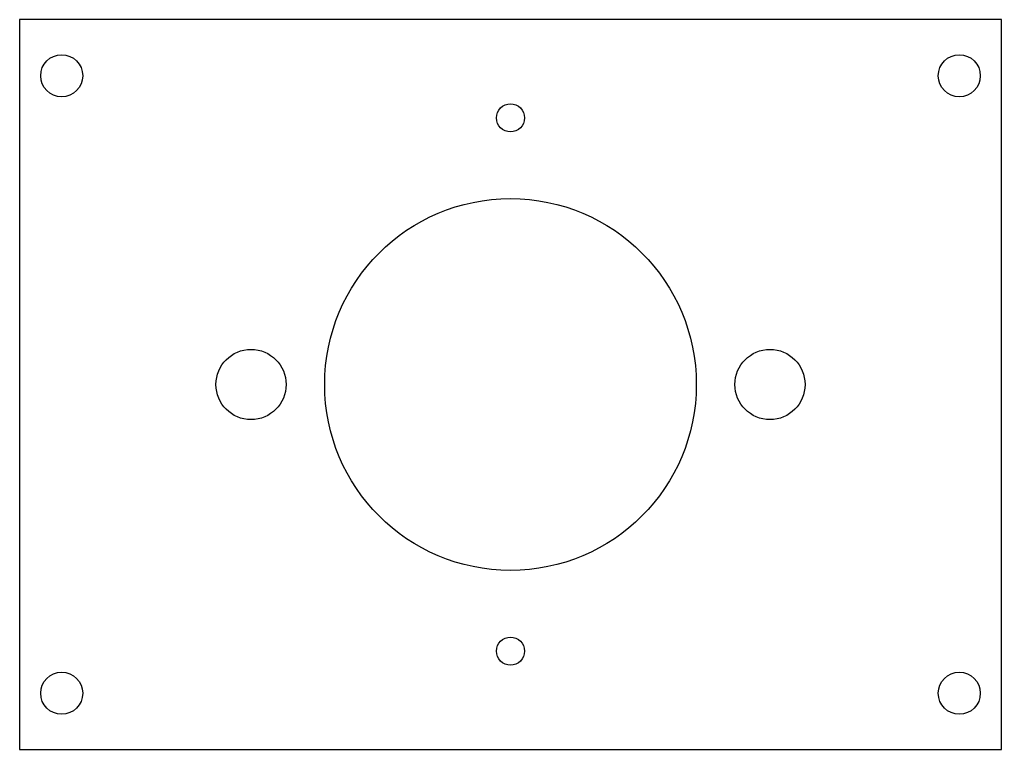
# Model space of a CAD drawing. Header units: millimetres. Extents: x 0 to 70, y 0 to 52.
import ezdxf

# ---------------------------------------------------------------- set-up
doc = ezdxf.new("R2010")
doc.units = ezdxf.units.MM

msp = doc.modelspace()

# ---------------------------------------------------------------- linework, layer by layer
at = {"color": 7, "linetype": 'Continuous', "lineweight": 25}
for p, q in [((70, 52), (0, 52)), ((0, 52), (0, 0)), ((70, 0), (70, 52)), ((0, 0), (70, 0))]:
    msp.add_line(p, q, dxfattribs=at)
for centre, radius in [((3, 48), 1.5), ((67, 48), 1.5), ((35, 45), 1), ((35, 26), 13.25), ((16.5, 26), 2.5), ((53.5, 26), 2.5), ((35, 7), 1), ((3, 4), 1.5), ((67, 4), 1.5)]:
    msp.add_circle(centre, radius, dxfattribs=at)

doc.saveas('drawing.dxf')
